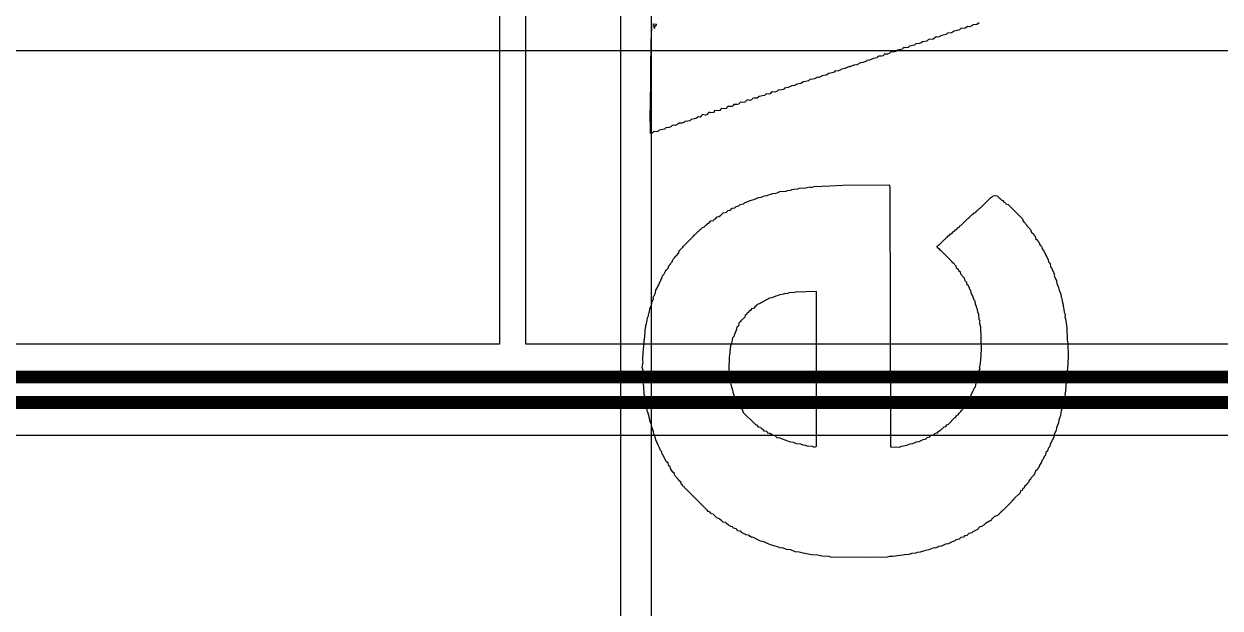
# Model space of a CAD drawing. Header units: inches. Extents: x 0 to 5271, y 0 to 5417.
# Drawn here: x 15.6 to 27.41, y 50.06 to 55.83 of the extents above; entities that cross this region are included whole.
import ezdxf

# ---------------------------------------------------------------- set-up
doc = ezdxf.new("R2010")
doc.units = ezdxf.units.IN
for name, color, linetype in [('Bottom Layer', 5, 'Continuous'), ('L3_SIG1', 76, 'Continuous'), ('L4_PWR', 90, 'Continuous'), ('Top Overlay', 2, 'Continuous')]:
    doc.layers.add(name, color=color, linetype=linetype)

msp = doc.modelspace()

# ---------------------------------------------------------------- linework, layer by layer
at = {"layer": 'Bottom Layer'}
msp.add_line((14.915, 55.564), (99.839, 55.564), dxfattribs=at)
at = {"layer": 'L3_SIG1'}
for p, q in [((20.295, 67.437), (20.295, 52.663)), ((20.554, 52.663), (20.554, 67.437)), ((20.295, 52.663), (12.031, 52.663)), ((61.797, 52.663), (20.554, 52.663)), ((14.565, 51.765), (62.035, 51.765))]:
    msp.add_line(p, q, dxfattribs=at)
for points in [[(12.031, 52.34, 0.126, 0.126, 0), (61.931, 52.34, 0.126, 0.126, 0)], [(12.136, 52.088, 0.126, 0.126, 0), (62.035, 52.088, 0.126, 0.126, 0)]]:
    msp.add_lwpolyline(points, format="xyseb", dxfattribs=at)
at = {"layer": 'L4_PWR'}
for p, q in [((21.488, 70.762), (21.488, 44.12)), ((21.793, 46.203), (21.793, 70.788))]:
    msp.add_line(p, q, dxfattribs=at)
at = {"layer": 'Top Overlay'}
for p, q in [((21.797, 55.82), (21.795, 55.844)), ((21.795, 55.691), (21.797, 55.82)), ((21.819, 55.824), (21.812, 55.818)), ((21.812, 55.818), (21.817, 55.805)), ((21.817, 55.805), (21.817, 55.8)), ((21.817, 55.8), (21.823, 55.781)), ((21.845, 55.82), (21.819, 55.824)), ((21.823, 55.781), (21.828, 55.798)), ((21.828, 55.798), (21.836, 55.811)), ((21.836, 55.811), (21.847, 55.813)), ((21.847, 55.813), (21.845, 55.82)), ((24.774, 55.746), (24.752, 55.737)), ((24.783, 55.755), (24.774, 55.746)), ((24.813, 55.759), (24.783, 55.755)), ((24.835, 55.768), (24.813, 55.759)), ((24.85, 55.779), (24.835, 55.768)), ((24.89, 55.783), (24.85, 55.779)), ((24.916, 55.8), (24.89, 55.783)), ((24.935, 55.798), (24.916, 55.8)), ((24.957, 55.807), (24.935, 55.798)), ((24.966, 55.816), (24.957, 55.807)), ((25.005, 55.82), (24.966, 55.816)), ((25.031, 55.837), (25.005, 55.82)), ((21.786, 54.985), (21.79, 55.678)), ((21.79, 55.678), (21.795, 55.691)), ((24.404, 55.628), (24.391, 55.615)), ((24.438, 55.633), (24.404, 55.628)), ((24.456, 55.637), (24.438, 55.633)), ((24.469, 55.65), (24.456, 55.637)), ((24.513, 55.654), (24.469, 55.65)), ((24.53, 55.672), (24.513, 55.654)), ((24.574, 55.676), (24.53, 55.672)), ((24.604, 55.698), (24.574, 55.676)), ((24.617, 55.694), (24.604, 55.698)), ((24.635, 55.698), (24.617, 55.694)), ((24.656, 55.711), (24.635, 55.698)), ((24.674, 55.715), (24.656, 55.711)), ((24.704, 55.72), (24.674, 55.715)), ((24.717, 55.733), (24.704, 55.72)), ((24.752, 55.737), (24.717, 55.733)), ((24.04, 55.508), (24.027, 55.5)), ((24.064, 55.506), (24.04, 55.508)), ((24.081, 55.511), (24.064, 55.506)), ((24.088, 55.517), (24.081, 55.511)), ((24.092, 55.526), (24.088, 55.517)), ((24.125, 55.528), (24.092, 55.526)), ((24.142, 55.532), (24.125, 55.528)), ((24.155, 55.545), (24.142, 55.532)), ((24.19, 55.55), (24.155, 55.545)), ((24.207, 55.554), (24.19, 55.55)), ((24.221, 55.567), (24.207, 55.554)), ((24.255, 55.572), (24.221, 55.567)), ((24.273, 55.576), (24.255, 55.572)), ((24.275, 55.582), (24.273, 55.576)), ((24.29, 55.593), (24.275, 55.582)), ((24.303, 55.589), (24.29, 55.593)), ((24.33, 55.593), (24.303, 55.589)), ((24.343, 55.606), (24.33, 55.593)), ((24.373, 55.611), (24.343, 55.606)), ((24.391, 55.615), (24.373, 55.611)), ((23.75, 55.406), (23.702, 55.384)), ((23.754, 55.402), (23.75, 55.406)), ((23.793, 55.419), (23.754, 55.402)), ((23.82, 55.423), (23.793, 55.419)), ((23.859, 55.441), (23.82, 55.423)), ((23.881, 55.445), (23.859, 55.441)), ((23.911, 55.454), (23.881, 55.445)), ((23.92, 55.463), (23.911, 55.454)), ((23.946, 55.467), (23.92, 55.463)), ((23.985, 55.484), (23.946, 55.467)), ((24.022, 55.491), (23.985, 55.484)), ((24.027, 55.5), (24.022, 55.491)), ((23.357, 55.275), (23.344, 55.262)), ((23.388, 55.28), (23.357, 55.275)), ((23.405, 55.284), (23.388, 55.28)), ((23.432, 55.301), (23.405, 55.284)), ((23.445, 55.297), (23.432, 55.301)), ((23.471, 55.306), (23.445, 55.297)), ((23.48, 55.314), (23.471, 55.306)), ((23.519, 55.319), (23.48, 55.314)), ((23.545, 55.336), (23.519, 55.319)), ((23.575, 55.341), (23.545, 55.336)), ((23.597, 55.349), (23.575, 55.341)), ((23.606, 55.358), (23.597, 55.349)), ((23.641, 55.362), (23.606, 55.358)), ((23.663, 55.371), (23.641, 55.362)), ((23.671, 55.38), (23.663, 55.371)), ((23.702, 55.384), (23.671, 55.38)), ((22.989, 55.155), (22.974, 55.144)), ((23.013, 55.153), (22.989, 55.155)), ((23.031, 55.157), (23.013, 55.153)), ((23.044, 55.171), (23.031, 55.157)), ((23.079, 55.175), (23.044, 55.171)), ((23.096, 55.179), (23.079, 55.175)), ((23.109, 55.192), (23.096, 55.179)), ((23.14, 55.197), (23.109, 55.192)), ((23.161, 55.205), (23.14, 55.197)), ((23.183, 55.218), (23.161, 55.205)), ((23.196, 55.214), (23.183, 55.218)), ((23.222, 55.223), (23.196, 55.214)), ((23.231, 55.232), (23.222, 55.223)), ((23.27, 55.236), (23.231, 55.232)), ((23.296, 55.253), (23.27, 55.236)), ((23.314, 55.258), (23.296, 55.253)), ((23.344, 55.262), (23.314, 55.258)), ((22.66, 55.035), (22.643, 55.031)), ((22.662, 55.042), (22.66, 55.035)), ((22.673, 55.053), (22.662, 55.042)), ((22.697, 55.051), (22.673, 55.053)), ((22.717, 55.053), (22.697, 55.051)), ((22.739, 55.075), (22.717, 55.053)), ((22.765, 55.07), (22.739, 55.075)), ((22.782, 55.075), (22.765, 55.07)), ((22.789, 55.081), (22.782, 55.075)), ((22.793, 55.09), (22.789, 55.081)), ((22.806, 55.094), (22.793, 55.09)), ((22.839, 55.092), (22.806, 55.094)), ((22.856, 55.11), (22.839, 55.092)), ((22.891, 55.114), (22.856, 55.11)), ((22.909, 55.118), (22.891, 55.114)), ((22.926, 55.136), (22.909, 55.118)), ((22.946, 55.133), (22.926, 55.136)), ((22.965, 55.136), (22.946, 55.133)), ((22.974, 55.144), (22.965, 55.136)), ((21.782, 54.972), (21.786, 54.985)), ((21.784, 54.743), (21.782, 54.972)), ((22.287, 54.92), (22.283, 54.911)), ((22.298, 54.931), (22.287, 54.92)), ((22.329, 54.926), (22.298, 54.931)), ((22.346, 54.931), (22.329, 54.926)), ((22.348, 54.937), (22.346, 54.931)), ((22.364, 54.953), (22.348, 54.937)), ((22.372, 54.948), (22.364, 54.953)), ((22.405, 54.95), (22.372, 54.948)), ((22.416, 54.966), (22.405, 54.95)), ((22.438, 54.97), (22.416, 54.966)), ((22.451, 54.966), (22.438, 54.97)), ((22.47, 54.972), (22.451, 54.966)), ((22.475, 54.981), (22.47, 54.972)), ((22.486, 54.992), (22.475, 54.981)), ((22.516, 54.987), (22.486, 54.992)), ((22.534, 54.992), (22.516, 54.987)), ((22.536, 54.998), (22.534, 54.992)), ((22.549, 55.011), (22.536, 54.998)), ((22.59, 55.009), (22.549, 55.011)), ((22.601, 55.02), (22.59, 55.009)), ((22.606, 55.029), (22.601, 55.02)), ((22.643, 55.031), (22.606, 55.029)), ((21.936, 54.8), (21.923, 54.787)), ((21.967, 54.804), (21.936, 54.8)), ((21.984, 54.809), (21.967, 54.804)), ((21.998, 54.822), (21.984, 54.809)), ((22.015, 54.826), (21.998, 54.822)), ((22.028, 54.822), (22.015, 54.826)), ((22.054, 54.835), (22.028, 54.822)), ((22.069, 54.846), (22.054, 54.835)), ((22.093, 54.844), (22.069, 54.846)), ((22.115, 54.852), (22.093, 54.844)), ((22.124, 54.861), (22.115, 54.852)), ((22.154, 54.865), (22.124, 54.861)), ((22.172, 54.87), (22.154, 54.865)), ((22.185, 54.883), (22.172, 54.87)), ((22.215, 54.887), (22.185, 54.883)), ((22.233, 54.892), (22.215, 54.887)), ((22.259, 54.909), (22.233, 54.892)), ((22.276, 54.905), (22.259, 54.909)), ((22.283, 54.911), (22.276, 54.905)), ((21.801, 54.748), (21.784, 54.743)), ((21.819, 54.765), (21.801, 54.748)), ((21.841, 54.761), (21.819, 54.765)), ((21.858, 54.765), (21.841, 54.761)), ((21.871, 54.778), (21.858, 54.765)), ((21.906, 54.783), (21.871, 54.778)), ((21.923, 54.787), (21.906, 54.783)), ((23.253, 54.203), (23.318, 54.207)), ((23.318, 54.207), (23.331, 54.212)), ((23.331, 54.212), (23.362, 54.216)), ((23.362, 54.216), (23.375, 54.212)), ((23.375, 54.212), (23.392, 54.216)), ((23.392, 54.216), (23.405, 54.22)), ((23.405, 54.22), (23.556, 54.227)), ((23.556, 54.227), (23.684, 54.233)), ((23.684, 54.233), (24.136, 54.236)), ((24.136, 54.236), (24.144, 54.231)), ((24.144, 54.231), (24.149, 54.214)), ((24.149, 54.214), (24.153, 51.651)), ((22.782, 54.085), (22.806, 54.092)), ((22.806, 54.092), (22.852, 54.111)), ((22.852, 54.111), (22.878, 54.116)), ((22.878, 54.116), (22.909, 54.129)), ((22.909, 54.129), (22.935, 54.133)), ((22.935, 54.133), (22.948, 54.137)), ((22.948, 54.137), (22.972, 54.144)), ((22.972, 54.144), (22.991, 54.151)), ((22.991, 54.151), (23.022, 54.155)), ((23.022, 54.155), (23.035, 54.159)), ((23.035, 54.159), (23.063, 54.17)), ((23.063, 54.17), (23.12, 54.175)), ((23.12, 54.175), (23.14, 54.181)), ((23.14, 54.181), (23.17, 54.185)), ((23.17, 54.185), (23.183, 54.19)), ((23.183, 54.19), (23.201, 54.194)), ((23.201, 54.194), (23.24, 54.199)), ((23.24, 54.199), (23.253, 54.203)), ((25.044, 54.011), (25.145, 54.111)), ((25.145, 54.111), (25.153, 54.116)), ((25.153, 54.116), (25.166, 54.129)), ((25.166, 54.129), (25.184, 54.133)), ((25.184, 54.133), (25.206, 54.129)), ((25.206, 54.129), (25.227, 54.107)), ((25.227, 54.107), (25.236, 54.103)), ((25.236, 54.103), (25.254, 54.085)), ((22.534, 53.967), (22.551, 53.985)), ((22.551, 53.985), (22.575, 53.987)), ((22.575, 53.987), (22.579, 53.996)), ((22.579, 53.996), (22.59, 54.007)), ((22.59, 54.007), (22.616, 54.011)), ((22.616, 54.011), (22.63, 54.024)), ((22.63, 54.024), (22.656, 54.029)), ((22.656, 54.029), (22.662, 54.035)), ((22.662, 54.035), (22.667, 54.044)), ((22.667, 54.044), (22.704, 54.05)), ((22.704, 54.05), (22.712, 54.059)), ((22.712, 54.059), (22.769, 54.081)), ((22.769, 54.081), (22.782, 54.085)), ((24.996, 53.967), (25.005, 53.981)), ((25.005, 53.981), (25.014, 53.985)), ((25.014, 53.985), (25.036, 54.007)), ((25.036, 54.007), (25.044, 54.011)), ((25.254, 54.085), (25.262, 54.081)), ((25.262, 54.081), (25.269, 54.074)), ((25.269, 54.074), (25.271, 54.068)), ((25.271, 54.068), (25.284, 54.063)), ((25.284, 54.063), (25.291, 54.057)), ((25.291, 54.057), (25.293, 54.05)), ((25.293, 54.05), (25.315, 54.042)), ((25.315, 54.042), (25.456, 53.9)), ((22.342, 53.841), (22.351, 53.854)), ((22.351, 53.854), (22.359, 53.859)), ((22.359, 53.859), (22.381, 53.88)), ((22.381, 53.88), (22.403, 53.885)), ((22.403, 53.885), (22.416, 53.898)), ((22.416, 53.898), (22.425, 53.902)), ((22.425, 53.902), (22.442, 53.92)), ((22.442, 53.92), (22.464, 53.924)), ((22.464, 53.924), (22.481, 53.941)), ((22.481, 53.941), (22.49, 53.946)), ((22.49, 53.946), (22.503, 53.959)), ((22.503, 53.959), (22.521, 53.963)), ((22.521, 53.963), (22.534, 53.967)), ((24.848, 53.837), (24.918, 53.906)), ((24.918, 53.906), (24.927, 53.911)), ((24.927, 53.911), (24.957, 53.941)), ((24.957, 53.941), (24.97, 53.946)), ((24.97, 53.946), (24.979, 53.959)), ((24.979, 53.959), (24.994, 53.965)), ((24.994, 53.965), (24.996, 53.967)), ((25.456, 53.9), (25.465, 53.878)), ((25.465, 53.878), (25.478, 53.869)), ((25.478, 53.869), (25.482, 53.856)), ((25.482, 53.856), (25.5, 53.839)), ((22.207, 53.728), (22.213, 53.734)), ((22.213, 53.734), (22.218, 53.743)), ((22.218, 53.743), (22.224, 53.75)), ((22.224, 53.75), (22.233, 53.754)), ((22.233, 53.754), (22.255, 53.776)), ((22.255, 53.776), (22.261, 53.778)), ((22.261, 53.778), (22.266, 53.787)), ((22.266, 53.787), (22.276, 53.797)), ((22.276, 53.797), (22.285, 53.802)), ((22.285, 53.802), (22.298, 53.815)), ((22.298, 53.815), (22.318, 53.821)), ((22.318, 53.821), (22.322, 53.83)), ((22.322, 53.83), (22.329, 53.837)), ((22.329, 53.837), (22.342, 53.841)), ((24.713, 53.719), (24.724, 53.734)), ((24.724, 53.734), (24.739, 53.745)), ((24.739, 53.745), (24.748, 53.754)), ((24.748, 53.754), (24.761, 53.758)), ((24.761, 53.758), (24.772, 53.774)), ((24.772, 53.774), (24.787, 53.78)), ((24.787, 53.78), (24.796, 53.793)), ((24.796, 53.793), (24.805, 53.797)), ((24.805, 53.797), (24.822, 53.815)), ((24.822, 53.815), (24.831, 53.819)), ((24.831, 53.819), (24.84, 53.832)), ((24.84, 53.832), (24.848, 53.837)), ((25.5, 53.839), (25.504, 53.83)), ((25.504, 53.83), (25.53, 53.804)), ((25.53, 53.804), (25.535, 53.795)), ((25.535, 53.795), (25.543, 53.774)), ((25.543, 53.774), (25.546, 53.767)), ((25.546, 53.767), (25.554, 53.763)), ((25.554, 53.763), (25.565, 53.752)), ((25.565, 53.752), (25.57, 53.743)), ((25.57, 53.743), (25.583, 53.73)), ((22.069, 53.586), (22.104, 53.621)), ((22.104, 53.621), (22.109, 53.63)), ((22.109, 53.63), (22.196, 53.717)), ((22.196, 53.717), (22.198, 53.723)), ((22.198, 53.723), (22.207, 53.728)), ((24.615, 53.63), (24.63, 53.645)), ((24.617, 53.614), (24.615, 53.63)), ((24.63, 53.645), (24.639, 53.649)), ((24.639, 53.649), (24.687, 53.697)), ((24.687, 53.697), (24.693, 53.699)), ((24.693, 53.699), (24.698, 53.708)), ((24.698, 53.708), (24.704, 53.715)), ((24.704, 53.715), (24.713, 53.719)), ((25.583, 53.73), (25.587, 53.708)), ((25.587, 53.708), (25.604, 53.691)), ((25.604, 53.691), (25.609, 53.682)), ((25.609, 53.682), (25.622, 53.669)), ((25.622, 53.669), (25.626, 53.651)), ((25.626, 53.651), (25.631, 53.643)), ((25.631, 53.643), (25.648, 53.625)), ((25.648, 53.625), (25.652, 53.604)), ((22.004, 53.495), (22.008, 53.503)), ((22.008, 53.503), (22.021, 53.516)), ((22.021, 53.516), (22.026, 53.525)), ((22.026, 53.525), (22.048, 53.547)), ((22.048, 53.547), (22.052, 53.556)), ((22.052, 53.556), (22.065, 53.564)), ((22.065, 53.564), (22.069, 53.586)), ((24.641, 53.599), (24.617, 53.614)), ((24.646, 53.59), (24.641, 53.599)), ((24.652, 53.588), (24.646, 53.59)), ((24.759, 53.481), (24.652, 53.588)), ((25.652, 53.604), (25.666, 53.59)), ((25.666, 53.59), (25.709, 53.499)), ((25.709, 53.499), (25.713, 53.477)), ((21.917, 53.351), (21.928, 53.379)), ((21.928, 53.379), (21.934, 53.386)), ((21.934, 53.386), (21.939, 53.394)), ((21.939, 53.394), (21.96, 53.416)), ((21.96, 53.416), (21.965, 53.438)), ((21.965, 53.438), (21.978, 53.451)), ((21.978, 53.451), (21.982, 53.46)), ((21.982, 53.46), (22, 53.477)), ((22, 53.477), (22.004, 53.495)), ((24.77, 53.466), (24.759, 53.481)), ((24.778, 53.462), (24.77, 53.466)), ((24.785, 53.455), (24.778, 53.462)), ((24.789, 53.447), (24.785, 53.455)), ((24.802, 53.434), (24.789, 53.447)), ((24.807, 53.416), (24.802, 53.434)), ((24.824, 53.399), (24.807, 53.416)), ((24.829, 53.39), (24.824, 53.399)), ((24.835, 53.383), (24.829, 53.39)), ((24.844, 53.379), (24.835, 53.383)), ((24.85, 53.355), (24.844, 53.379)), ((25.713, 53.477), (25.731, 53.46)), ((25.731, 53.46), (25.735, 53.429)), ((25.735, 53.429), (25.748, 53.416)), ((25.748, 53.416), (25.753, 53.39)), ((25.753, 53.39), (25.761, 53.381)), ((25.761, 53.381), (25.766, 53.368)), ((21.856, 53.229), (21.899, 53.325)), ((21.899, 53.325), (21.904, 53.338)), ((21.904, 53.338), (21.917, 53.351)), ((24.859, 53.346), (24.85, 53.355)), ((24.863, 53.338), (24.859, 53.346)), ((24.885, 53.316), (24.863, 53.338)), ((24.89, 53.29), (24.885, 53.316)), ((24.907, 53.272), (24.89, 53.29)), ((24.911, 53.25), (24.907, 53.272)), ((25.766, 53.368), (25.774, 53.346)), ((25.774, 53.346), (25.77, 53.338)), ((25.77, 53.338), (25.792, 53.29)), ((25.792, 53.29), (25.796, 53.264)), ((25.796, 53.264), (25.814, 53.224)), ((21.812, 53.124), (21.834, 53.172)), ((21.834, 53.172), (21.838, 53.198)), ((21.838, 53.198), (21.856, 53.229)), ((23.044, 53.144), (23.022, 53.139)), ((23.063, 53.15), (23.044, 53.144)), ((23.096, 53.157), (23.063, 53.15)), ((23.118, 53.165), (23.096, 53.157)), ((23.135, 53.161), (23.118, 53.165)), ((23.137, 53.163), (23.135, 53.161)), ((23.153, 53.17), (23.137, 53.163)), ((23.205, 53.174), (23.153, 53.17)), ((23.218, 53.179), (23.205, 53.174)), ((23.423, 53.183), (23.218, 53.179)), ((23.425, 51.659), (23.423, 53.183)), ((24.92, 53.242), (24.911, 53.25)), ((24.933, 53.22), (24.92, 53.242)), ((24.938, 53.203), (24.933, 53.22)), ((24.946, 53.194), (24.938, 53.203)), ((24.951, 53.168), (24.946, 53.194)), ((24.966, 53.139), (24.951, 53.168)), ((25.814, 53.224), (25.818, 53.198)), ((25.818, 53.198), (25.836, 53.159)), ((25.836, 53.159), (25.84, 53.128)), ((21.777, 53.015), (21.795, 53.041)), ((21.795, 53.041), (21.799, 53.08)), ((21.799, 53.08), (21.812, 53.102)), ((21.814, 53.113), (21.812, 53.124)), ((21.812, 53.102), (21.814, 53.113)), ((22.821, 53.039), (22.8, 53.017)), ((22.83, 53.043), (22.821, 53.039)), ((22.832, 53.05), (22.83, 53.043)), ((22.839, 53.056), (22.832, 53.05)), ((22.861, 53.061), (22.839, 53.056)), ((22.869, 53.07), (22.861, 53.061)), ((22.961, 53.118), (22.869, 53.07)), ((22.983, 53.122), (22.961, 53.118)), ((23.022, 53.139), (22.983, 53.122)), ((24.981, 53.098), (24.966, 53.139)), ((24.99, 53.089), (24.981, 53.098)), ((24.994, 53.059), (24.99, 53.089)), ((25.003, 53.037), (24.994, 53.059)), ((25.007, 53.019), (25.003, 53.037)), ((25.84, 53.128), (25.844, 53.115)), ((25.844, 53.115), (25.849, 53.089)), ((25.849, 53.089), (25.857, 53.067)), ((25.857, 53.067), (25.862, 53.024)), ((21.751, 52.897), (21.756, 52.924)), ((21.756, 52.924), (21.764, 52.945)), ((21.764, 52.945), (21.769, 52.971)), ((21.769, 52.971), (21.773, 52.985)), ((21.773, 52.985), (21.777, 53.015)), ((22.715, 52.932), (22.675, 52.893)), ((22.719, 52.95), (22.715, 52.932)), ((22.732, 52.958), (22.719, 52.95)), ((22.736, 52.967), (22.732, 52.958)), ((22.743, 52.974), (22.736, 52.967)), ((22.752, 52.978), (22.743, 52.974)), ((22.756, 52.987), (22.752, 52.978)), ((22.771, 52.998), (22.756, 52.987)), ((22.782, 53.013), (22.771, 52.998)), ((22.8, 53.017), (22.782, 53.013)), ((25.012, 53.006), (25.007, 53.019)), ((25.016, 52.98), (25.012, 53.006)), ((25.025, 52.958), (25.016, 52.98)), ((25.029, 52.91), (25.025, 52.958)), ((25.038, 52.889), (25.029, 52.91)), ((25.862, 53.024), (25.866, 53.011)), ((25.866, 53.011), (25.87, 52.98)), ((25.87, 52.98), (25.875, 52.967)), ((25.875, 52.967), (25.877, 52.956)), ((25.877, 52.956), (25.875, 52.937)), ((25.875, 52.937), (25.883, 52.915)), ((25.883, 52.915), (25.89, 52.847)), ((21.727, 52.738), (21.732, 52.799)), ((21.732, 52.799), (21.74, 52.843)), ((21.74, 52.843), (21.747, 52.884)), ((21.747, 52.884), (21.751, 52.897)), ((22.634, 52.808), (22.61, 52.754)), ((22.638, 52.834), (22.634, 52.808)), ((22.647, 52.839), (22.638, 52.834)), ((22.654, 52.845), (22.647, 52.839)), ((22.658, 52.871), (22.654, 52.845)), ((22.671, 52.884), (22.658, 52.871)), ((22.675, 52.893), (22.671, 52.884)), ((25.033, 52.876), (25.038, 52.889)), ((25.038, 52.854), (25.033, 52.876)), ((25.047, 52.832), (25.038, 52.854)), ((25.051, 52.614), (25.047, 52.832)), ((25.89, 52.847), (25.894, 52.83)), ((25.894, 52.83), (25.899, 52.703)), ((21.716, 52.605), (21.723, 52.699)), ((21.723, 52.699), (21.727, 52.738)), ((22.584, 52.675), (22.573, 52.647)), ((22.588, 52.688), (22.584, 52.675)), ((22.593, 52.727), (22.588, 52.688)), ((22.606, 52.74), (22.593, 52.727)), ((22.61, 52.754), (22.606, 52.74)), ((25.899, 52.703), (25.905, 52.679)), ((25.905, 52.679), (25.907, 52.538)), ((21.708, 52.505), (21.712, 52.592)), ((21.712, 52.592), (21.716, 52.605)), ((22.566, 52.553), (22.562, 52.54)), ((22.573, 52.647), (22.566, 52.553)), ((25.047, 52.505), (25.051, 52.614)), ((21.703, 52.435), (21.708, 52.475)), ((21.712, 52.405), (21.703, 52.435)), ((21.712, 52.488), (21.708, 52.505)), ((21.708, 52.475), (21.712, 52.488)), ((22.562, 52.54), (22.558, 52.414)), ((25.033, 52.44), (25.038, 52.453)), ((25.038, 52.422), (25.033, 52.44)), ((25.038, 52.453), (25.047, 52.505)), ((25.907, 52.538), (25.903, 52.424)), ((21.708, 52.392), (21.712, 52.405)), ((21.71, 52.302), (21.708, 52.392)), ((22.558, 52.414), (22.562, 52.4)), ((22.562, 52.4), (22.566, 52.344)), ((22.566, 52.344), (22.571, 52.331)), ((22.571, 52.331), (22.575, 52.278)), ((24.999, 52.278), (25.016, 52.318)), ((25.016, 52.318), (25.02, 52.348)), ((25.02, 52.348), (25.025, 52.361)), ((25.025, 52.361), (25.031, 52.403)), ((25.031, 52.403), (25.038, 52.422)), ((25.897, 52.405), (25.892, 52.309)), ((25.903, 52.424), (25.897, 52.405)), ((21.719, 52.25), (21.71, 52.302)), ((21.723, 52.167), (21.719, 52.25)), ((22.575, 52.278), (22.579, 52.265)), ((22.579, 52.265), (22.586, 52.233)), ((22.586, 52.233), (22.593, 52.209)), ((22.593, 52.209), (22.597, 52.191)), ((24.968, 52.196), (24.972, 52.209)), ((24.972, 52.209), (24.981, 52.23)), ((24.981, 52.23), (24.994, 52.244)), ((24.994, 52.244), (24.999, 52.278)), ((25.883, 52.2), (25.875, 52.169)), ((25.888, 52.296), (25.883, 52.2)), ((25.892, 52.309), (25.888, 52.296)), ((21.727, 52.15), (21.723, 52.167)), ((21.732, 52.111), (21.727, 52.15)), ((21.736, 52.093), (21.732, 52.111)), ((21.743, 52.06), (21.736, 52.093)), ((22.597, 52.191), (22.601, 52.178)), ((22.601, 52.178), (22.619, 52.13)), ((22.619, 52.13), (22.662, 52.047)), ((24.894, 52.065), (24.911, 52.082)), ((24.911, 52.082), (24.916, 52.104)), ((24.916, 52.104), (24.929, 52.117)), ((24.929, 52.117), (24.933, 52.135)), ((24.933, 52.135), (24.938, 52.143)), ((24.938, 52.143), (24.951, 52.156)), ((24.951, 52.156), (24.955, 52.174)), ((24.955, 52.174), (24.968, 52.196)), ((25.859, 52.084), (25.853, 52.043)), ((25.866, 52.108), (25.859, 52.084)), ((25.873, 52.128), (25.866, 52.108)), ((25.879, 52.152), (25.873, 52.128)), ((25.875, 52.169), (25.879, 52.152)), ((21.747, 52.047), (21.743, 52.06)), ((21.751, 52.013), (21.747, 52.047)), ((21.756, 51.999), (21.751, 52.013)), ((21.76, 51.982), (21.756, 51.999)), ((21.769, 51.96), (21.76, 51.982)), ((22.662, 52.047), (22.675, 52.039)), ((22.675, 52.039), (22.68, 52.03)), ((22.68, 52.03), (22.688, 52.021)), ((22.688, 52.021), (22.697, 51.999)), ((22.697, 51.999), (22.701, 51.991)), ((22.701, 51.991), (22.821, 51.871)), ((24.807, 51.956), (24.813, 51.962)), ((24.813, 51.962), (24.822, 51.967)), ((24.822, 51.967), (24.833, 51.982)), ((24.833, 51.982), (24.85, 51.999)), ((24.85, 51.999), (24.855, 52.008)), ((24.855, 52.008), (24.868, 52.021)), ((24.868, 52.021), (24.872, 52.039)), ((24.872, 52.039), (24.89, 52.056)), ((24.89, 52.056), (24.894, 52.065)), ((25.836, 51.991), (25.831, 51.956)), ((25.84, 52.004), (25.836, 51.991)), ((25.844, 52.021), (25.84, 52.004)), ((25.853, 52.043), (25.844, 52.021)), ((21.773, 51.93), (21.769, 51.96)), ((21.782, 51.899), (21.773, 51.93)), ((21.793, 51.871), (21.782, 51.899)), ((21.797, 51.845), (21.793, 51.871)), ((21.814, 51.801), (21.797, 51.845)), ((22.821, 51.871), (22.83, 51.867)), ((22.83, 51.867), (22.847, 51.849)), ((22.847, 51.849), (22.869, 51.845)), ((22.869, 51.845), (22.878, 51.832)), ((24.652, 51.819), (24.683, 51.849)), ((24.683, 51.849), (24.7, 51.853)), ((24.7, 51.853), (24.711, 51.869)), ((24.711, 51.869), (24.726, 51.875)), ((24.726, 51.875), (24.787, 51.936)), ((24.787, 51.936), (24.796, 51.941)), ((24.796, 51.941), (24.807, 51.956)), ((25.812, 51.888), (25.792, 51.838)), ((25.816, 51.914), (25.812, 51.888)), ((25.827, 51.943), (25.816, 51.914)), ((25.831, 51.956), (25.827, 51.943)), ((21.819, 51.775), (21.814, 51.801)), ((21.832, 51.749), (21.819, 51.775)), ((21.838, 51.72), (21.832, 51.749)), ((22.878, 51.832), (22.887, 51.827)), ((22.887, 51.827), (22.904, 51.81)), ((22.904, 51.81), (22.93, 51.805)), ((22.93, 51.805), (22.937, 51.799)), ((22.937, 51.799), (22.941, 51.79)), ((22.941, 51.79), (22.963, 51.786)), ((22.963, 51.786), (22.978, 51.775)), ((22.978, 51.775), (22.987, 51.766)), ((22.987, 51.766), (23.013, 51.762)), ((23.013, 51.762), (23.031, 51.744)), ((23.031, 51.744), (23.061, 51.74)), ((23.061, 51.74), (23.1, 51.723)), ((24.478, 51.723), (24.5, 51.727)), ((24.5, 51.727), (24.517, 51.744)), ((24.517, 51.744), (24.543, 51.749)), ((24.543, 51.749), (24.552, 51.762)), ((24.552, 51.762), (24.569, 51.766)), ((24.569, 51.766), (24.582, 51.771)), ((24.582, 51.771), (24.589, 51.777)), ((24.589, 51.777), (24.591, 51.784)), ((24.591, 51.784), (24.608, 51.788)), ((24.608, 51.788), (24.619, 51.79)), ((24.619, 51.79), (24.624, 51.799)), ((24.624, 51.799), (24.63, 51.805)), ((24.63, 51.805), (24.652, 51.819)), ((25.774, 51.764), (25.731, 51.673)), ((25.788, 51.812), (25.77, 51.777)), ((25.77, 51.777), (25.774, 51.764)), ((25.792, 51.838), (25.788, 51.812)), ((21.851, 51.69), (21.838, 51.72)), ((21.86, 51.668), (21.851, 51.69)), ((21.875, 51.64), (21.86, 51.668)), ((21.882, 51.616), (21.875, 51.64)), ((21.895, 51.603), (21.882, 51.616)), ((23.1, 51.723), (23.122, 51.718)), ((23.122, 51.718), (23.153, 51.705)), ((23.153, 51.705), (23.17, 51.701)), ((23.17, 51.701), (23.192, 51.697)), ((23.192, 51.697), (23.222, 51.683)), ((23.222, 51.683), (23.266, 51.679)), ((23.266, 51.679), (23.288, 51.67)), ((23.288, 51.67), (23.314, 51.666)), ((23.314, 51.666), (23.327, 51.662)), ((23.327, 51.662), (23.379, 51.657)), ((23.379, 51.657), (23.401, 51.649)), ((23.401, 51.649), (23.419, 51.653)), ((23.419, 51.653), (23.425, 51.659)), ((24.153, 51.651), (24.242, 51.649)), ((24.242, 51.649), (24.264, 51.657)), ((24.264, 51.657), (24.282, 51.662)), ((24.282, 51.662), (24.316, 51.666)), ((24.316, 51.666), (24.347, 51.679)), ((24.347, 51.679), (24.373, 51.683)), ((24.373, 51.683), (24.412, 51.701)), ((24.412, 51.701), (24.438, 51.705)), ((24.438, 51.705), (24.478, 51.723)), ((25.709, 51.638), (25.705, 51.607)), ((25.727, 51.655), (25.709, 51.638)), ((25.731, 51.673), (25.727, 51.655)), ((21.899, 51.577), (21.895, 51.603)), ((21.908, 51.568), (21.899, 51.577)), ((21.921, 51.546), (21.908, 51.568)), ((21.926, 51.533), (21.921, 51.546)), ((21.943, 51.503), (21.926, 51.533)), ((21.958, 51.492), (21.943, 51.503)), ((21.963, 51.465), (21.958, 51.492)), ((25.644, 51.498), (25.639, 51.489)), ((25.648, 51.516), (25.644, 51.498)), ((25.661, 51.529), (25.648, 51.516)), ((25.666, 51.537), (25.661, 51.529)), ((25.67, 51.555), (25.666, 51.537)), ((25.685, 51.57), (25.67, 51.555)), ((25.689, 51.596), (25.685, 51.57)), ((25.705, 51.607), (25.689, 51.596)), ((21.978, 51.455), (21.963, 51.465)), ((21.982, 51.437), (21.978, 51.455)), ((22, 51.411), (21.982, 51.437)), ((22.004, 51.402), (22, 51.411)), ((22.019, 51.391), (22.004, 51.402)), ((22.026, 51.367), (22.019, 51.391)), ((25.565, 51.372), (25.561, 51.363)), ((25.576, 51.383), (25.565, 51.372)), ((25.587, 51.411), (25.576, 51.383)), ((25.604, 51.428), (25.587, 51.411)), ((25.609, 51.437), (25.604, 51.428)), ((25.618, 51.446), (25.609, 51.437)), ((25.622, 51.463), (25.618, 51.446)), ((25.639, 51.489), (25.622, 51.463)), ((22.035, 51.359), (22.026, 51.367)), ((22.039, 51.35), (22.035, 51.359)), ((22.061, 51.328), (22.039, 51.35)), ((22.065, 51.319), (22.061, 51.328)), ((22.083, 51.302), (22.065, 51.319)), ((22.091, 51.28), (22.083, 51.302)), ((22.1, 51.272), (22.091, 51.28)), ((22.104, 51.263), (22.1, 51.272)), ((22.111, 51.256), (22.104, 51.263)), ((22.12, 51.252), (22.111, 51.256)), ((25.478, 51.258), (25.474, 51.245)), ((25.5, 51.28), (25.478, 51.258)), ((25.504, 51.289), (25.5, 51.28)), ((25.511, 51.291), (25.504, 51.289)), ((25.517, 51.298), (25.511, 51.291)), ((25.522, 51.319), (25.517, 51.298)), ((25.535, 51.328), (25.522, 51.319)), ((25.539, 51.341), (25.535, 51.328)), ((25.561, 51.363), (25.539, 51.341)), ((22.122, 51.245), (22.12, 51.252)), ((22.316, 51.051), (22.122, 51.245)), ((25.373, 51.136), (25.369, 51.128)), ((25.434, 51.197), (25.373, 51.136)), ((25.439, 51.215), (25.434, 51.197)), ((25.454, 51.221), (25.439, 51.215)), ((25.458, 51.234), (25.454, 51.221)), ((25.474, 51.245), (25.458, 51.234)), ((22.324, 51.047), (22.316, 51.051)), ((22.333, 51.034), (22.324, 51.047)), ((22.348, 51.023), (22.333, 51.034)), ((22.353, 51.014), (22.348, 51.023)), ((25.262, 51.025), (25.251, 51.014)), ((25.271, 51.03), (25.262, 51.025)), ((25.352, 51.11), (25.271, 51.03)), ((25.356, 51.119), (25.352, 51.11)), ((25.369, 51.128), (25.356, 51.119)), ((22.375, 51.006), (22.353, 51.014)), ((22.379, 50.997), (22.375, 51.006)), ((22.385, 50.99), (22.379, 50.997)), ((22.403, 50.986), (22.385, 50.99)), ((22.438, 50.951), (22.403, 50.986)), ((22.446, 50.947), (22.438, 50.951)), ((22.466, 50.94), (22.446, 50.947)), ((22.47, 50.932), (22.466, 50.94)), ((22.486, 50.925), (22.47, 50.932)), ((22.503, 50.908), (22.486, 50.925)), ((22.525, 50.903), (22.503, 50.908)), ((22.531, 50.897), (22.525, 50.903)), ((25.132, 50.916), (25.092, 50.894)), ((25.14, 50.921), (25.132, 50.916)), ((25.151, 50.932), (25.14, 50.921)), ((25.156, 50.94), (25.151, 50.932)), ((25.162, 50.942), (25.156, 50.94)), ((25.182, 50.962), (25.162, 50.942)), ((25.21, 50.973), (25.182, 50.962)), ((25.219, 50.982), (25.21, 50.973)), ((25.227, 50.986), (25.219, 50.982)), ((25.23, 50.993), (25.227, 50.986)), ((25.241, 51.003), (25.23, 50.993)), ((25.249, 51.008), (25.241, 51.003)), ((25.251, 51.014), (25.249, 51.008)), ((22.555, 50.877), (22.531, 50.897)), ((22.577, 50.864), (22.555, 50.877)), ((22.595, 50.86), (22.577, 50.864)), ((22.597, 50.853), (22.595, 50.86)), ((22.603, 50.847), (22.597, 50.853)), ((22.63, 50.842), (22.603, 50.847)), ((22.64, 50.831), (22.63, 50.842)), ((22.645, 50.823), (22.64, 50.831)), ((22.673, 50.82), (22.645, 50.823)), ((22.68, 50.814), (22.673, 50.82)), ((22.684, 50.805), (22.68, 50.814)), ((22.717, 50.79), (22.684, 50.805)), ((22.725, 50.781), (22.717, 50.79)), ((22.762, 50.775), (22.725, 50.781)), ((24.927, 50.794), (24.909, 50.777)), ((24.94, 50.799), (24.927, 50.794)), ((24.957, 50.803), (24.94, 50.799)), ((24.97, 50.816), (24.957, 50.803)), ((24.979, 50.82), (24.97, 50.816)), ((25.001, 50.829), (24.979, 50.82)), ((25.009, 50.833), (25.001, 50.829)), ((25.036, 50.86), (25.009, 50.833)), ((25.057, 50.864), (25.036, 50.86)), ((25.066, 50.873), (25.057, 50.864)), ((25.075, 50.877), (25.066, 50.873)), ((25.092, 50.894), (25.075, 50.877)), ((22.767, 50.766), (22.762, 50.775)), ((22.786, 50.755), (22.767, 50.766)), ((22.791, 50.759), (22.786, 50.755)), ((22.808, 50.751), (22.791, 50.759)), ((22.83, 50.738), (22.808, 50.751)), ((22.869, 50.72), (22.83, 50.738)), ((22.895, 50.716), (22.869, 50.72)), ((22.913, 50.711), (22.895, 50.716)), ((22.922, 50.703), (22.913, 50.711)), ((22.97, 50.685), (22.922, 50.703)), ((22.991, 50.677), (22.97, 50.685)), ((23.039, 50.663), (22.991, 50.677)), ((23.07, 50.65), (23.039, 50.663)), ((24.63, 50.668), (24.622, 50.659)), ((24.656, 50.672), (24.63, 50.668)), ((24.696, 50.69), (24.656, 50.672)), ((24.722, 50.694), (24.696, 50.69)), ((24.77, 50.716), (24.722, 50.694)), ((24.787, 50.72), (24.77, 50.716)), ((24.8, 50.733), (24.787, 50.72)), ((24.831, 50.738), (24.8, 50.733)), ((24.848, 50.755), (24.831, 50.738)), ((24.874, 50.759), (24.848, 50.755)), ((24.883, 50.772), (24.874, 50.759)), ((24.909, 50.777), (24.883, 50.772)), ((23.079, 50.655), (23.07, 50.65)), ((23.096, 50.65), (23.079, 50.655)), ((23.126, 50.637), (23.096, 50.65)), ((23.17, 50.633), (23.126, 50.637)), ((23.214, 50.616), (23.17, 50.633)), ((23.253, 50.611), (23.214, 50.616)), ((23.266, 50.607), (23.253, 50.611)), ((23.292, 50.602), (23.266, 50.607)), ((23.31, 50.598), (23.292, 50.602)), ((23.323, 50.594), (23.31, 50.598)), ((23.362, 50.589), (23.323, 50.594)), ((23.375, 50.585), (23.362, 50.589)), ((23.432, 50.581), (23.375, 50.585)), ((23.462, 50.576), (23.432, 50.581)), ((23.475, 50.572), (23.462, 50.576)), ((23.549, 50.568), (23.475, 50.572)), ((23.562, 50.563), (23.549, 50.568)), ((23.946, 50.559), (23.562, 50.563)), ((24.12, 50.563), (23.946, 50.559)), ((24.144, 50.57), (24.12, 50.563)), ((24.173, 50.568), (24.144, 50.57)), ((24.203, 50.572), (24.173, 50.568)), ((24.216, 50.576), (24.203, 50.572)), ((24.277, 50.581), (24.216, 50.576)), ((24.29, 50.585), (24.277, 50.581)), ((24.338, 50.589), (24.29, 50.585)), ((24.36, 50.598), (24.338, 50.589)), ((24.404, 50.602), (24.36, 50.598)), ((24.417, 50.607), (24.404, 50.602)), ((24.447, 50.611), (24.417, 50.607)), ((24.467, 50.618), (24.447, 50.611)), ((24.491, 50.624), (24.467, 50.618)), ((24.504, 50.629), (24.491, 50.624)), ((24.534, 50.633), (24.504, 50.629)), ((24.582, 50.655), (24.534, 50.633)), ((24.591, 50.65), (24.582, 50.655)), ((24.622, 50.659), (24.591, 50.65))]:
    msp.add_line(p, q, dxfattribs=at)

doc.saveas('drawing.dxf')
